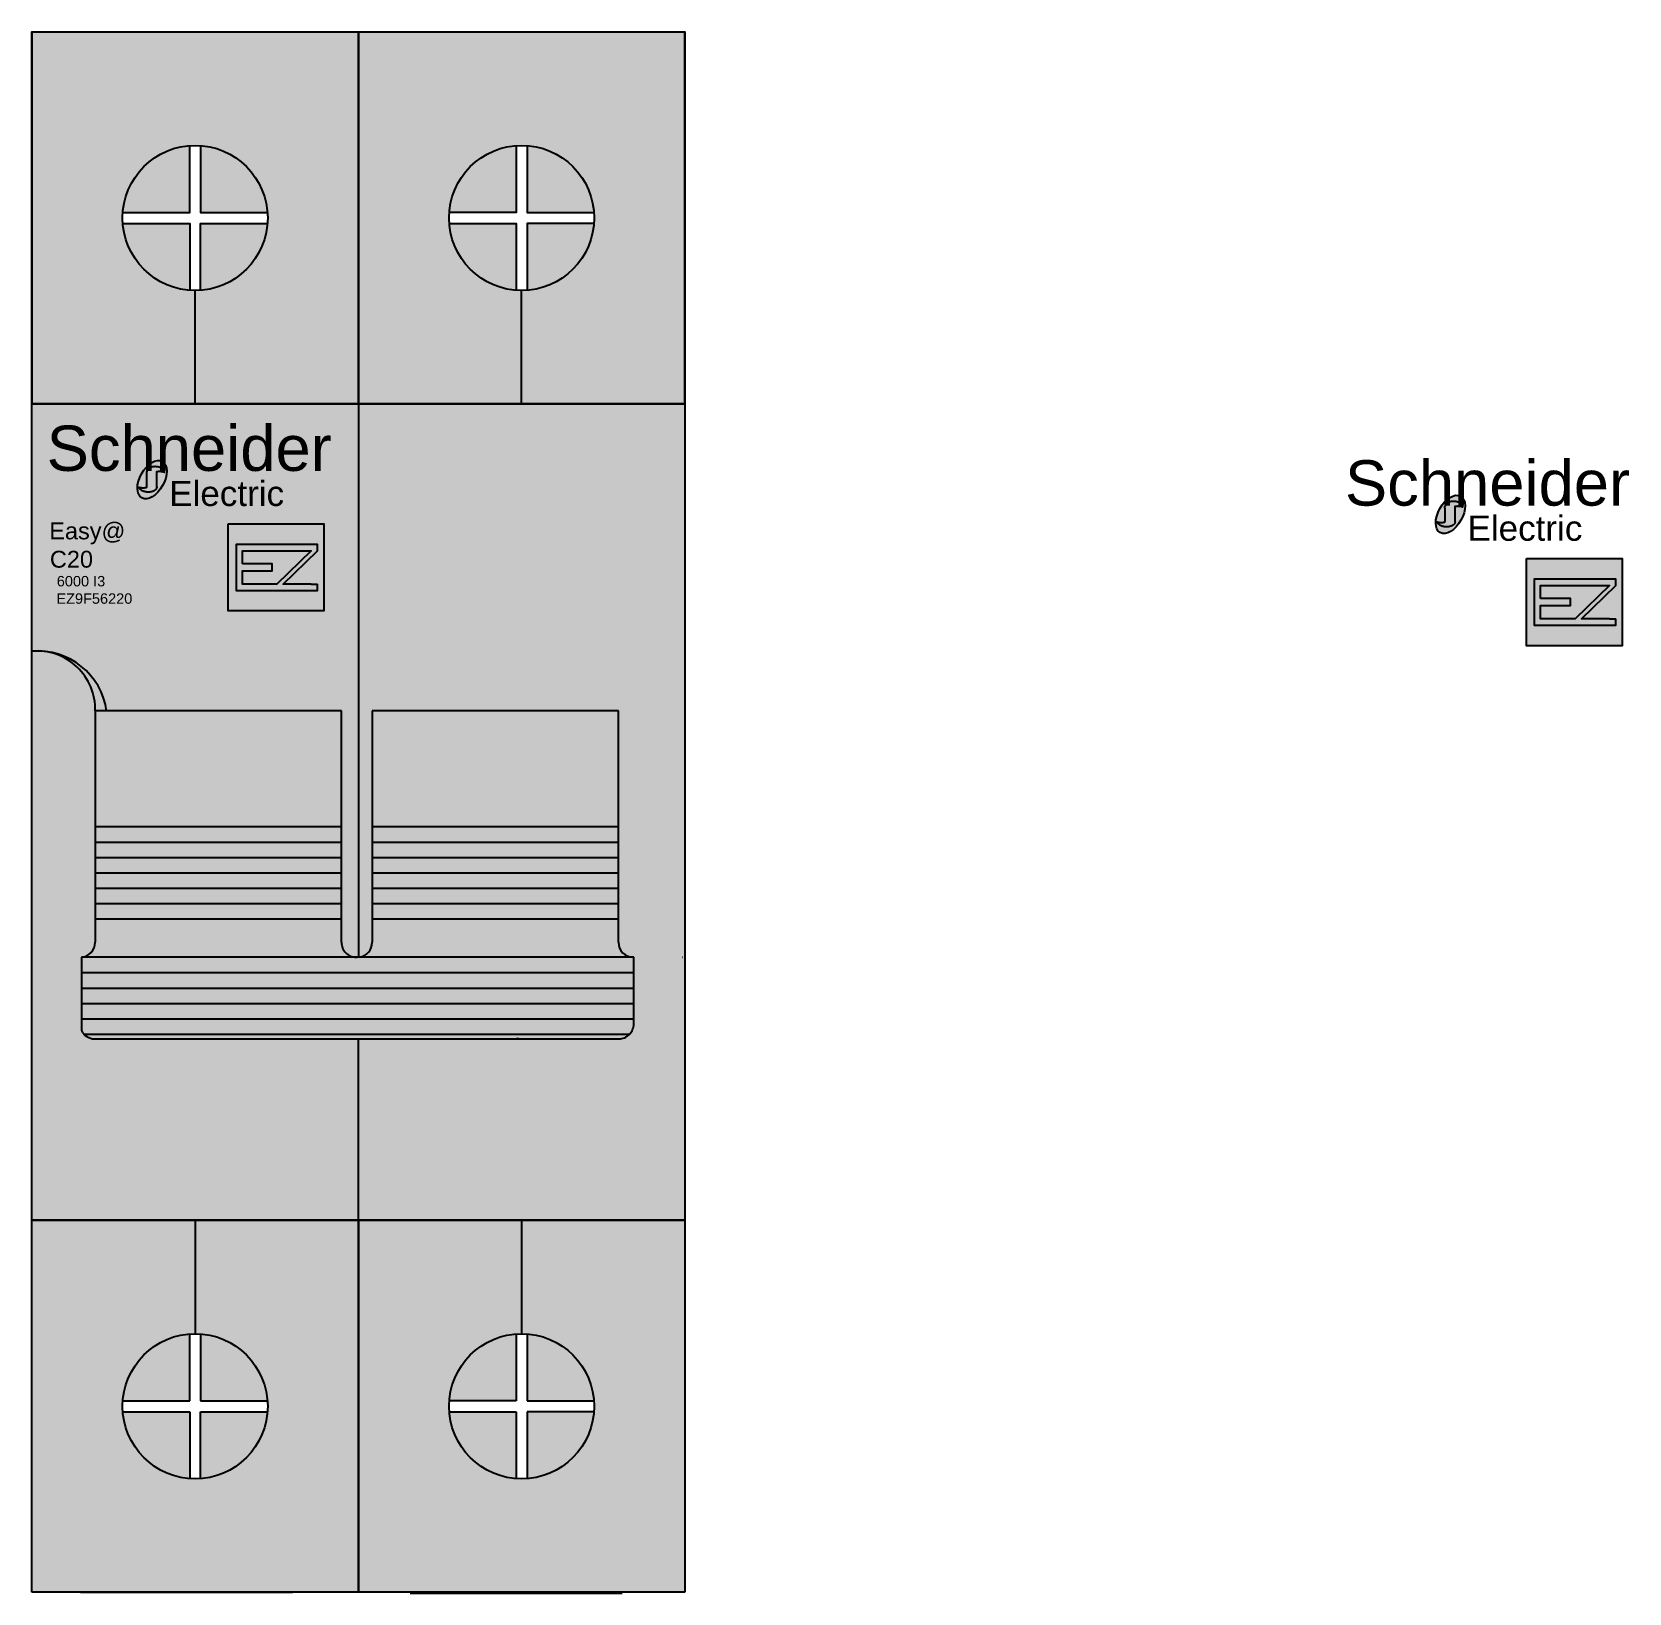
# Model space of a CAD drawing. Header units: millimetres. Extents: x 2499 to 4503, y 2704 to 3691.
# Drawn here: x 4041.3 to 4129.3, y 2814.6 to 2900.6 of the extents above; entities that cross this region are included whole.
import ezdxf

# ---------------------------------------------------------------- set-up
doc = ezdxf.new("R2010")
doc.units = ezdxf.units.MM
doc.layers.add('Geometría', color=7, linetype='Continuous', true_color=0x008000)
doc.layers.add('PDF_Geometría', color=7, linetype='Continuous', true_color=0x008000)
doc.layers.add('Imágenes', color=250, linetype='Continuous')
doc.layers.add('PDF_Imágenes', color=250, linetype='Continuous')
doc.styles.get("Standard").update_dxf_attribs({"font": 'arial.ttf'})

msp = doc.modelspace()

# ---------------------------------------------------------------- hatches: boundary and pattern name
at = {"layer": 'Geometría', "true_color": 0x136734}
h = msp.add_hatch(color=116, dxfattribs=at)
h.dxf.hatch_style = 1
edge = h.paths.add_edge_path()
edge.add_ellipse((4047.892155595659, 2875.943336529585), major_axis=(-0.5622039870245572, -1.002993803211394), ratio=0.5780167011738375, start_angle=0, end_angle=360)
edge = h.paths.add_edge_path(flags=16)
edge.add_spline(control_points=[(4047.595882137095, 2876.39189101607), (4047.603254993832, 2876.550171670311), (4047.832166863162, 2876.625429525416), (4048.076315185868, 2876.705696569445), (4048.325666419019, 2876.615797135873), (4048.57501765217, 2876.525897702301), (4048.577503176003, 2876.35671093318)], knot_values=[1.904190413502818, 1.904190413502818, 1.904190413502818, 2.900351223865624, 2.900351223865624, 3.953829293003993, 3.953829293003993, 5.007307362142362, 5.007307362142362, 5.007307362142362], weights=[0.9860526995107173, 0.8718259080857644, 1, 0.8644510068467813, 1, 0.8644510068467813, 1], degree=2, periodic=0)
edge.add_spline(control_points=[(4048.577503176003, 2876.35671093318), (4048.372920911013, 2876.435415131235), (4048.150217514617, 2876.391743718828)], knot_values=[1, 1, 1, 1.904190413502818, 1.904190413502818, 1.904190413502818], weights=[1, 0.8995337838640178, 1], degree=2, periodic=0)
edge.add_spline(control_points=[(4048.150217514617, 2876.391743718828), (4048.150217514616, 2875.958039048232), (4048.150217514616, 2875.524334377636)], knot_values=[0, 0, 0, 1, 1, 1], weights=[1, 1, 1], degree=2, periodic=0)
edge.add_spline(control_points=[(4048.150217514616, 2875.540354653518), (4048.150590108973, 2875.53233324164), (4048.150217514615, 2875.524334377606)], knot_values=[0, 0, 0, 0.06018449647313721, 0.06018449647313721, 0.06018449647313721], weights=[1, 0.9890609911868737, 0.9789843944226637], degree=2, periodic=0)
edge.add_spline(control_points=[(4048.150217514615, 2875.524334377606), (4048.137973452777, 2875.261478582771), (4047.694590371928, 2875.256066989994), (4047.226023720969, 2875.250348025934), (4047.171852714898, 2875.528413485456)], knot_values=[0.06018449647313721, 0.06018449647313721, 0.06018449647313721, 1.5267846458327, 1.5267846458327, 3.053569291665401, 3.053569291665401, 3.053569291665401], weights=[0.9789843944226637, 0.7334338093808375, 1, 0.7224948005677112, 1], degree=2, periodic=0)
edge.add_spline(control_points=[(4047.171852714898, 2875.528413485456), (4047.391087768369, 2875.464322938971), (4047.60238287627, 2875.525018120362)], knot_values=[3.053569291665401, 3.053569291665401, 3.053569291665401, 3.962121779204119, 3.962121779204119, 3.962121779204119], weights=[1, 0.8985788564736221, 1], degree=2, periodic=0)
edge.add_spline(control_points=[(4047.60238287627, 2875.525018120362), (4047.599132506683, 2875.958454568202), (4047.595882137095, 2876.391891016043)], knot_values=[3.962121779204119, 3.962121779204119, 3.962121779204119, 4.962121779204119, 4.962121779204119, 4.962121779204119], weights=[1, 1, 1], degree=2, periodic=0)
at = {"layer": 'Geometría'}
h = msp.add_hatch(color=0, dxfattribs=at)
h.dxf.hatch_style = 1
edge = h.paths.add_edge_path()
edge.add_spline(control_points=[(4048.150217514617, 2876.391743718828), (4048.372920911013, 2876.435415131235), (4048.577503176003, 2876.35671093318)], knot_values=[1, 1, 1, 1.904190413502818, 1.904190413502818, 1.904190413502818], weights=[1, 0.8995337838640178, 1], degree=2, periodic=0)
edge.add_spline(control_points=[(4048.577503176003, 2876.35671093318), (4048.57501765217, 2876.525897702301), (4048.325666419019, 2876.615797135873), (4048.076315185868, 2876.705696569445), (4047.832166863162, 2876.625429525416), (4047.603254993832, 2876.550171670311), (4047.595882137095, 2876.39189101607)], knot_values=[1.904190413502818, 1.904190413502818, 1.904190413502818, 2.957668482641187, 2.957668482641187, 4.011146551779556, 4.011146551779556, 5.007307362142362, 5.007307362142362, 5.007307362142362], weights=[1, 0.8644510068467813, 1, 0.8644510068467813, 1, 0.8718259080857644, 0.9860526995107173], degree=2, periodic=0)
edge.add_spline(control_points=[(4047.595882137095, 2876.391891016043), (4047.599132506683, 2875.958454568202), (4047.60238287627, 2875.525018120362)], knot_values=[3.962121779204119, 3.962121779204119, 3.962121779204119, 4.962121779204119, 4.962121779204119, 4.962121779204119], weights=[1, 1, 1], degree=2, periodic=0)
edge.add_spline(control_points=[(4047.60238287627, 2875.525018120362), (4047.391087768369, 2875.464322938971), (4047.171852714898, 2875.528413485456)], knot_values=[3.053569291665401, 3.053569291665401, 3.053569291665401, 3.962121779204119, 3.962121779204119, 3.962121779204119], weights=[1, 0.8985788564736221, 1], degree=2, periodic=0)
edge.add_spline(control_points=[(4047.171852714898, 2875.528413485456), (4047.226023720969, 2875.250348025934), (4047.694590371928, 2875.256066989994), (4048.137973452777, 2875.261478582771), (4048.150217514615, 2875.524334377606)], knot_values=[0.06018449647313728, 0.06018449647313728, 0.06018449647313728, 1.586969142305838, 1.586969142305838, 3.053569291665401, 3.053569291665401, 3.053569291665401], weights=[1, 0.7224948005677112, 1, 0.7334338093808375, 0.9789843944226637], degree=2, periodic=0)
edge.add_spline(control_points=[(4048.150217514616, 2875.524334377636), (4048.150217514616, 2875.958039048232), (4048.150217514617, 2876.391743718828)], knot_values=[0, 0, 0, 1, 1, 1], weights=[1, 1, 1], degree=2, periodic=0)
at = {"layer": 'Geometría', "true_color": 0x136734}
h = msp.add_hatch(color=116, dxfattribs=at)
h.dxf.hatch_style = 1
h.paths.add_polyline_path([(4057.367221396554, 2873.508470386201), (4052.097050882225, 2873.508470386201), (4052.097050882225, 2868.704818163359), (4057.367221396554, 2868.704818163359)])
h.paths.add_polyline_path([(4055.116340098151, 2870.189998933788), (4056.66558154508, 2870.189998933788), (4057.014300816797, 2870.189998933788), (4057.014300816797, 2869.841279662071), (4052.520940836072, 2869.841279662071), (4052.520940836072, 2872.37548265634), (4057.014300816797, 2872.37548265634), (4057.014300816797, 2872.026763384624)], flags=16)
h.paths.add_polyline_path([(4054.767620826435, 2870.189998933788), (4052.869660107789, 2870.189998933788), (4052.869660107789, 2870.914847039694), (4054.521625828685, 2870.914847039694), (4054.521625828685, 2871.301915278718), (4052.869660107789, 2871.301915278718), (4052.869660107789, 2872.026763384624), (4056.66558154508, 2872.026763384624)], flags=0)
h.paths.add_polyline_path([(4056.66558154508, 2872.026763384624), (4052.869660107789, 2872.026763384624), (4052.869660107789, 2871.301915278718), (4054.521625828685, 2871.301915278718), (4054.521625828685, 2870.914847039694), (4052.869660107789, 2870.914847039694), (4052.869660107789, 2870.189998933788), (4054.767620826435, 2870.189998933788)], flags=0)
at = {"layer": 'Geometría'}
h = msp.add_hatch(color=0, dxfattribs=at)
h.dxf.hatch_style = 1
h.paths.add_polyline_path([(4057.014300816797, 2872.37548265634), (4052.520940836072, 2872.37548265634), (4052.520940836072, 2869.841279662071), (4057.014300816797, 2869.841279662071), (4057.014300816797, 2870.189998933788), (4056.66558154508, 2870.189998933788), (4055.116340098151, 2870.189998933788), (4057.014300816797, 2872.026763384624)])
h.paths.add_polyline_path([(4056.66558154508, 2872.026763384624), (4054.767620826435, 2870.189998933788), (4052.869660107789, 2870.189998933788), (4052.869660107789, 2870.914847039694), (4054.521625828685, 2870.914847039694), (4054.521625828685, 2871.301915278718), (4052.869660107789, 2871.301915278718), (4052.869660107789, 2872.026763384624)], flags=16)
at = {"layer": 'Geometría', "true_color": 0x136734}
h = msp.add_hatch(color=116, dxfattribs=at)
h.dxf.hatch_style = 1
h.paths.add_polyline_path([(4056.66558154508, 2872.026763384624), (4052.869660107789, 2872.026763384624), (4052.869660107789, 2871.301915278718), (4054.521625828685, 2871.301915278718), (4054.521625828685, 2870.914847039694), (4052.869660107789, 2870.914847039694), (4052.869660107789, 2870.189998933788), (4054.767620826435, 2870.189998933788)])
at = {"layer": 'Imágenes', "true_color": 0xffffff}
h = msp.add_hatch(color=7, dxfattribs=at)
h.dxf.hatch_style = 1
h.paths.add_polyline_path([(4050.268277923739, 2886.370022788231, -0.4142135623730951), (4046.268277923739, 2890.370022788231, -1), (4054.268277923739, 2890.370022788231, -0.4142135623730951), (4050.268277923739, 2886.370022788231), (4050.26827792374, 2880.120022788231), (4059.268277923739, 2880.120022788231), (4059.268277923739, 2900.620022788231), (4041.26827792374, 2900.620022788231), (4041.26827792374, 2880.120022788231), (4050.26827792374, 2880.120022788231)])
h.paths.add_polyline_path([(4059.26827792374, 2880.120022788231), (4041.26827792374, 2880.120022788231), (4041.26827792374, 2835.120022788231), (4077.268277923739, 2835.120022788231), (4077.268277923739, 2880.120022788231), (4059.26827792374, 2880.120022788231), (4059.268277923737, 2849.620418811824), (4059.312370142226, 2849.620418811824, 0.3750819371129999), (4060.030285885196, 2850.454771695939), (4060.030285885196, 2863.196900875063), (4073.606767948435, 2863.196900875063), (4073.606767948435, 2850.442792082561, 0.4232130536208206), (4074.455298077387, 2849.620418811823), (4074.455298077387, 2845.945582399115, -0.4142135623730925), (4073.632924806648, 2845.123209128375), (4044.730586705839, 2845.123209128375, -0.2842982156129467), (4043.994735602595, 2845.578402674346), (4043.994735602595, 2849.622637325298, 0.3928548345324628), (4044.756743564052, 2850.442792082563), (4044.756743564052, 2863.196900875063), (4058.333225627291, 2863.196900875063), (4058.333225627291, 2850.442792082563, 0.4550691131709377), (4059.268277923737, 2849.628174851225)])
h.paths.add_polyline_path([(4068.268277923739, 2886.370022788231, -0.4142135623730951), (4064.268277923739, 2890.370022788231, -1), (4072.268277923739, 2890.370022788231, -0.4142135623730951), (4068.268277923739, 2886.370022788231), (4068.268277923739, 2880.120022788231), (4077.268277923739, 2880.120022788231), (4077.268277923739, 2900.620022788231), (4059.268277923739, 2900.620022788231), (4059.268277923739, 2880.120022788231), (4068.268277923739, 2880.120022788231)])
h.paths.add_polyline_path([(4077.268277923739, 2835.120022788231), (4068.26827792374, 2835.120022788231), (4068.26827792374, 2828.870022788231, -0.4142135623730951), (4072.26827792374, 2824.870022788231, -1), (4064.26827792374, 2824.870022788231, -0.4142135623730951), (4068.26827792374, 2828.870022788231), (4068.26827792374, 2835.120022788231), (4059.26827792374, 2835.120022788231), (4059.26827792374, 2814.620022788231), (4077.268277923739, 2814.620022788232)])
h.paths.add_polyline_path([(4059.26827792374, 2835.120022788231), (4050.26827792374, 2835.120022788231), (4050.26827792374, 2828.870022788231, -0.4142135623730951), (4054.26827792374, 2824.870022788231, -1), (4046.26827792374, 2824.870022788231, -0.4142135623730951), (4050.26827792374, 2828.870022788231), (4050.26827792374, 2835.120022788231), (4041.26827792374, 2835.120022788231), (4041.26827792374, 2814.620022788231), (4059.26827792374, 2814.620022788231)])
at = {"layer": 'Imágenes', "true_color": 0x000000}
h = msp.add_hatch(color=18, dxfattribs=at)
h.dxf.hatch_style = 1
h.paths.add_polyline_path([(4049.968277923739, 2894.358756923267, 0.3708914940390983), (4046.279543788703, 2890.670022788231), (4049.96827792374, 2890.670022788231)])
h.paths.add_polyline_path([(4050.56827792374, 2894.358756923267), (4050.56827792374, 2890.670022788231), (4054.257012058775, 2890.670022788231, 0.370891494039098)])
h.paths.add_polyline_path([(4054.257012058775, 2890.070022788231), (4050.56827792374, 2890.070022788231), (4050.56827792374, 2886.381288653195, 0.3708914940390658)])
h.paths.add_polyline_path([(4049.96827792374, 2890.07002278823), (4046.279543788703, 2890.070022788231, 0.3708914940391305), (4049.96827792374, 2886.381288653195)])
h.paths.add_polyline_path([(4067.968277923739, 2890.070022788231), (4064.279543788703, 2890.070022788231, 0.3708914940390983), (4067.968277923739, 2886.381288653195)])
h.paths.add_polyline_path([(4067.968277923739, 2894.358756923267, 0.3708914940390982), (4064.279543788703, 2890.670022788231), (4067.968277923739, 2890.670022788231)])
h.paths.add_polyline_path([(4068.56827792374, 2894.358756923267), (4068.56827792374, 2890.670022788231), (4072.257012058775, 2890.670022788231, 0.3708914940390982)])
h.paths.add_polyline_path([(4072.257012058775, 2890.070022788231), (4068.56827792374, 2890.070022788231), (4068.56827792374, 2886.381288653195, 0.3708914940390983)])
h.paths.add_polyline_path([(4072.257012058776, 2824.570022788231), (4068.56827792374, 2824.570022788231), (4068.56827792374, 2820.881288653195, 0.3708914940390663)])
h.paths.add_polyline_path([(4068.56827792374, 2828.858756923267), (4068.56827792374, 2825.170022788231), (4072.257012058776, 2825.170022788231, 0.3708914940390658)])
h.paths.add_polyline_path([(4067.96827792374, 2828.858756923267, 0.3708914940391308), (4064.279543788704, 2825.170022788231), (4067.96827792374, 2825.170022788231)])
h.paths.add_polyline_path([(4067.96827792374, 2824.570022788231), (4064.279543788704, 2824.570022788231, 0.3708914940391304), (4067.96827792374, 2820.881288653195)])
h.paths.add_polyline_path([(4049.96827792374, 2828.858756923267, 0.3708914940390982), (4046.279543788704, 2825.170022788231), (4049.96827792374, 2825.170022788231)])
h.paths.add_polyline_path([(4050.56827792374, 2828.858756923267), (4050.56827792374, 2825.170022788231), (4054.257012058776, 2825.170022788231, 0.3708914940390983)])
h.paths.add_polyline_path([(4054.257012058776, 2824.570022788231), (4050.56827792374, 2824.570022788231), (4050.56827792374, 2820.881288653195, 0.3708914940390983)])
h.paths.add_polyline_path([(4049.96827792374, 2824.57002278823), (4046.279543788704, 2824.570022788231, 0.3708914940390982), (4049.96827792374, 2820.881288653195)])
at = {"layer": 'Imágenes'}
h = msp.add_hatch(color=256, dxfattribs=at)
h.dxf.hatch_style = 1
h.paths.add_polyline_path([(4041.520389832631, 2866.499490156068, -0.4249574727560623), (4044.756743564052, 2863.196900875063), (4045.384405226189, 2863.196900875063, 0.3774594697591573)])
h = msp.add_hatch(color=256, dxfattribs=at)
h.dxf.hatch_style = 1
edge = h.paths.add_edge_path()
edge.add_arc((4056.257685662059, 2864.036443156649), 3.864885986181459, -12.545980912823609, 38.83453170312322, ccw=False)
edge.add_line((4060.030285885196, 2863.196900875062), (4060.904403055421, 2863.196900875062))
edge.add_arc((4056.785049622654, 2863.173186302747), 4.119421693027694, 0.3298405729987723, 52.92858977567352)
at = {"layer": 'Imágenes', "true_color": 0x636466}
h = msp.add_hatch(color=251, dxfattribs=at)
h.dxf.hatch_style = 1
h.paths.add_polyline_path([(4058.333225627291, 2863.196900875063), (4044.756743564052, 2863.196900875063), (4044.756743564052, 2856.819846478813), (4058.333225627291, 2856.819846478813)])
h.paths.add_polyline_path([(4073.606767948435, 2863.196900875063), (4060.030285885196, 2863.196900875063), (4060.030285885196, 2856.819846478813), (4073.606767948435, 2856.819846478813)])
h.paths.add_polyline_path([(4073.606767948435, 2856.819846478813), (4060.030285885196, 2856.819846478813), (4060.030285885196, 2855.97131634986), (4073.606767948435, 2855.97131634986)])
h.paths.add_polyline_path([(4073.606767948435, 2855.97131634986), (4060.030285885196, 2855.97131634986), (4060.030285885196, 2855.122786220908), (4073.606767948435, 2855.122786220908)])
h.paths.add_polyline_path([(4073.606767948435, 2855.122786220908), (4060.030285885196, 2855.122786220908), (4060.030285885196, 2854.274256091956), (4073.606767948435, 2854.274256091955)])
h.paths.add_polyline_path([(4073.606767948435, 2854.274256091955), (4060.030285885196, 2854.274256091956), (4060.030285885196, 2853.425725963003), (4073.606767948435, 2853.425725963003)])
h.paths.add_polyline_path([(4073.606767948435, 2853.425725963003), (4060.030285885196, 2853.425725963003), (4060.030285885196, 2851.728665705098), (4073.606767948435, 2851.728665705098)])
h.paths.add_polyline_path([(4073.606767948435, 2851.728665705098), (4060.030285885196, 2851.728665705098), (4060.030285885196, 2850.454771695939, -0.3750819371129638), (4059.312370142226, 2849.620418811824), (4074.40433146088, 2849.620418811824, -0.4050736659461867), (4073.606767948435, 2850.442792082561)])
h.paths.add_polyline_path([(4074.455298077387, 2849.620418811824), (4059.15559889803, 2849.620418811824), (4059.135484730117, 2849.620022788231), (4059.197136891472, 2849.620022788231), (4059.268277923737, 2849.62026727953), (4059.268277923737, 2849.620418811823), (4043.994735602595, 2849.620418811824), (4043.994735602595, 2848.771888682871), (4059.313117285925, 2848.771888682871), (4074.455298077387, 2848.771888682871)])
h.paths.add_polyline_path([(4058.333225627291, 2850.442792082563), (4058.333225627291, 2851.728665705098), (4044.756743564052, 2851.728665705098), (4044.756743564052, 2850.442792082563, -0.3928548345324641), (4043.994735602595, 2849.622637325298), (4043.994735602595, 2849.620418811824), (4059.15559889803, 2849.620418811824, -0.4142135623730859)])
h.paths.add_polyline_path([(4058.333225627291, 2853.425725963003), (4044.756743564052, 2853.425725963003), (4044.756743564052, 2852.577195834051), (4058.333225627291, 2852.57719583405)])
h.paths.add_polyline_path([(4058.333225627291, 2854.274256091955), (4044.756743564052, 2854.274256091956), (4044.756743564052, 2853.425725963003), (4058.333225627291, 2853.425725963003)])
h.paths.add_polyline_path([(4058.333225627291, 2855.122786220908), (4044.756743564052, 2855.122786220908), (4044.756743564052, 2854.274256091956), (4058.333225627291, 2854.274256091955)])
h.paths.add_polyline_path([(4058.333225627291, 2855.97131634986), (4044.756743564052, 2855.97131634986), (4044.756743564052, 2855.122786220908), (4058.333225627291, 2855.122786220908)])
h.paths.add_polyline_path([(4058.333225627291, 2856.819846478813), (4044.756743564052, 2856.819846478813), (4044.756743564052, 2855.97131634986), (4058.333225627291, 2855.97131634986)])
h.paths.add_polyline_path([(4074.455298077387, 2847.923358553919), (4059.243991623478, 2847.923358553918), (4043.994735602595, 2847.923358553919), (4043.994735602595, 2847.074828424966), (4059.314611573332, 2847.074828424966), (4074.455298077387, 2847.074828424966)])
h.paths.add_polyline_path([(4074.455298077387, 2848.771888682871), (4059.313117285925, 2848.771888682871), (4043.994735602595, 2848.771888682871), (4043.994735602595, 2847.923358553919), (4059.313864429628, 2847.923358553918), (4074.455298077387, 2847.923358553919)])
h.paths.add_polyline_path([(4058.333225627291, 2852.57719583405), (4044.756743564052, 2852.577195834051), (4044.756743564052, 2851.728665705098), (4058.333225627291, 2851.728665705098)])
h.paths.add_polyline_path([(4074.455298077387, 2847.074828424966), (4059.314611573332, 2847.074828424966), (4043.994735602595, 2847.074828424966), (4043.994735602595, 2846.226298296014), (4059.315358717035, 2846.226298296014), (4074.455298077387, 2846.226298296013)])
h.paths.add_polyline_path([(4074.455298077387, 2845.945582399115), (4074.455298077387, 2846.226298296013), (4059.315358717035, 2846.226298296014), (4059.245485910884, 2846.226298296014), (4043.994735602595, 2846.226298296014), (4043.994735602595, 2845.578402674346, 0.07496134108035253), (4044.135704537418, 2845.377768167061), (4074.227806975067, 2845.37776816706, 0.1928700294562035)])
h = msp.add_hatch(color=251, dxfattribs=at)
h.dxf.hatch_style = 1
h.paths.add_polyline_path([(4074.227806975067, 2845.37776816706), (4044.135704537418, 2845.377768167061, 0.2049687093989764), (4044.730586705839, 2845.123209128375), (4073.632924806648, 2845.123209128375, 0.2049687093986055)])
at = {"layer": 'PDF_Geometría', "true_color": 0x136734}
h = msp.add_hatch(color=116, dxfattribs=at)
h.dxf.hatch_style = 1
edge = h.paths.add_edge_path()
edge.add_ellipse((4119.482156869632, 2874.028840772948), major_axis=(-0.5622039870245572, -1.002993803211394), ratio=0.5780167011738375, start_angle=0, end_angle=360)
edge = h.paths.add_edge_path(flags=16)
edge.add_spline(control_points=[(4119.185883411068, 2874.477395259432), (4119.193256267803, 2874.635675913672), (4119.422168137135, 2874.710933768778), (4119.66631645984, 2874.791200812807), (4119.915667692992, 2874.701301379235), (4120.165018926143, 2874.611401945664), (4120.167504449975, 2874.442215176542)], knot_values=[1.904190413502818, 1.904190413502818, 1.904190413502818, 2.900351223865624, 2.900351223865624, 3.953829293003993, 3.953829293003993, 5.007307362142362, 5.007307362142362, 5.007307362142362], weights=[0.9860526995107173, 0.8718259080857644, 1, 0.8644510068467813, 1, 0.8644510068467813, 1], degree=2, periodic=0)
edge.add_spline(control_points=[(4120.167504449975, 2874.442215176542), (4119.962922184985, 2874.520919374598), (4119.740218788589, 2874.47724796219)], knot_values=[1, 1, 1, 1.904190413502818, 1.904190413502818, 1.904190413502818], weights=[1, 0.8995337838640178, 1], degree=2, periodic=0)
edge.add_spline(control_points=[(4119.740218788589, 2874.47724796219), (4119.740218788589, 2874.043543291594), (4119.740218788588, 2873.609838620999)], knot_values=[0, 0, 0, 1, 1, 1], weights=[1, 1, 1], degree=2, periodic=0)
edge.add_spline(control_points=[(4119.740218788588, 2873.62585889688), (4119.740591382945, 2873.617837485002), (4119.740218788587, 2873.609838620967)], knot_values=[0, 0, 0, 0.06018449647313721, 0.06018449647313721, 0.06018449647313721], weights=[1, 0.9890609911868737, 0.9789843944226637], degree=2, periodic=0)
edge.add_spline(control_points=[(4119.740218788587, 2873.609838620967), (4119.727974726749, 2873.346982826134), (4119.284591645901, 2873.341571233356), (4118.816024994941, 2873.335852269296), (4118.76185398887, 2873.613917728818)], knot_values=[0.06018449647313721, 0.06018449647313721, 0.06018449647313721, 1.5267846458327, 1.5267846458327, 3.053569291665401, 3.053569291665401, 3.053569291665401], weights=[0.9789843944226637, 0.7334338093808375, 1, 0.7224948005677112, 1], degree=2, periodic=0)
edge.add_spline(control_points=[(4118.76185398887, 2873.613917728818), (4118.981089042342, 2873.549827182334), (4119.192384150242, 2873.610522363724)], knot_values=[3.053569291665401, 3.053569291665401, 3.053569291665401, 3.962121779204119, 3.962121779204119, 3.962121779204119], weights=[1, 0.8985788564736221, 1], degree=2, periodic=0)
edge.add_spline(control_points=[(4119.192384150242, 2873.610522363724), (4119.189133780656, 2874.043958811564), (4119.185883411068, 2874.477395259405)], knot_values=[3.962121779204119, 3.962121779204119, 3.962121779204119, 4.962121779204119, 4.962121779204119, 4.962121779204119], weights=[1, 1, 1], degree=2, periodic=0)
at = {"layer": 'PDF_Geometría'}
h = msp.add_hatch(color=0, dxfattribs=at)
h.dxf.hatch_style = 1
edge = h.paths.add_edge_path()
edge.add_spline(control_points=[(4119.740218788589, 2874.47724796219), (4119.962922184985, 2874.520919374598), (4120.167504449975, 2874.442215176542)], knot_values=[1, 1, 1, 1.904190413502818, 1.904190413502818, 1.904190413502818], weights=[1, 0.8995337838640178, 1], degree=2, periodic=0)
edge.add_spline(control_points=[(4120.167504449975, 2874.442215176542), (4120.165018926143, 2874.611401945664), (4119.915667692992, 2874.701301379235), (4119.66631645984, 2874.791200812807), (4119.422168137135, 2874.710933768778), (4119.193256267803, 2874.635675913672), (4119.185883411068, 2874.477395259432)], knot_values=[1.904190413502818, 1.904190413502818, 1.904190413502818, 2.957668482641187, 2.957668482641187, 4.011146551779556, 4.011146551779556, 5.007307362142362, 5.007307362142362, 5.007307362142362], weights=[1, 0.8644510068467813, 1, 0.8644510068467813, 1, 0.8718259080857644, 0.9860526995107173], degree=2, periodic=0)
edge.add_spline(control_points=[(4119.185883411068, 2874.477395259405), (4119.189133780656, 2874.043958811564), (4119.192384150242, 2873.610522363724)], knot_values=[3.962121779204119, 3.962121779204119, 3.962121779204119, 4.962121779204119, 4.962121779204119, 4.962121779204119], weights=[1, 1, 1], degree=2, periodic=0)
edge.add_spline(control_points=[(4119.192384150242, 2873.610522363724), (4118.981089042342, 2873.549827182334), (4118.76185398887, 2873.613917728818)], knot_values=[3.053569291665401, 3.053569291665401, 3.053569291665401, 3.962121779204119, 3.962121779204119, 3.962121779204119], weights=[1, 0.8985788564736221, 1], degree=2, periodic=0)
edge.add_spline(control_points=[(4118.76185398887, 2873.613917728818), (4118.816024994941, 2873.335852269296), (4119.284591645901, 2873.341571233356), (4119.727974726749, 2873.346982826134), (4119.740218788587, 2873.609838620967)], knot_values=[0.06018449647313728, 0.06018449647313728, 0.06018449647313728, 1.586969142305838, 1.586969142305838, 3.053569291665401, 3.053569291665401, 3.053569291665401], weights=[1, 0.7224948005677112, 1, 0.7334338093808375, 0.9789843944226637], degree=2, periodic=0)
edge.add_spline(control_points=[(4119.740218788588, 2873.609838620999), (4119.740218788589, 2874.043543291594), (4119.740218788589, 2874.47724796219)], knot_values=[0, 0, 0, 1, 1, 1], weights=[1, 1, 1], degree=2, periodic=0)
at = {"layer": 'PDF_Geometría', "true_color": 0x136734}
h = msp.add_hatch(color=116, dxfattribs=at)
h.dxf.hatch_style = 1
h.paths.add_polyline_path([(4128.957222670526, 2871.593974629563), (4123.687052156198, 2871.593974629563), (4123.687052156198, 2866.79032240672), (4128.957222670526, 2866.79032240672)])
h.paths.add_polyline_path([(4126.706341372123, 2868.27550317715), (4128.255582819053, 2868.27550317715), (4128.604302090769, 2868.27550317715), (4128.604302090769, 2867.926783905434), (4124.110942110045, 2867.926783905434), (4124.110942110045, 2870.460986899702), (4128.604302090769, 2870.460986899702), (4128.604302090769, 2870.112267627987)], flags=16)
h.paths.add_polyline_path([(4126.357622100408, 2868.27550317715), (4124.459661381761, 2868.27550317715), (4124.459661381761, 2869.000351283056), (4126.111627102658, 2869.000351283056), (4126.111627102658, 2869.38741952208), (4124.459661381761, 2869.38741952208), (4124.459661381761, 2870.112267627987), (4128.255582819053, 2870.112267627987)], flags=0)
h.paths.add_polyline_path([(4128.255582819053, 2870.112267627987), (4124.459661381761, 2870.112267627987), (4124.459661381761, 2869.38741952208), (4126.111627102658, 2869.38741952208), (4126.111627102658, 2869.000351283056), (4124.459661381761, 2869.000351283056), (4124.459661381761, 2868.27550317715), (4126.357622100408, 2868.27550317715)], flags=0)
at = {"layer": 'PDF_Geometría'}
h = msp.add_hatch(color=0, dxfattribs=at)
h.dxf.hatch_style = 1
h.paths.add_polyline_path([(4128.604302090769, 2870.460986899702), (4124.110942110045, 2870.460986899702), (4124.110942110045, 2867.926783905434), (4128.604302090769, 2867.926783905434), (4128.604302090769, 2868.27550317715), (4128.255582819053, 2868.27550317715), (4126.706341372123, 2868.27550317715), (4128.604302090769, 2870.112267627987)])
h.paths.add_polyline_path([(4128.255582819053, 2870.112267627987), (4126.357622100408, 2868.27550317715), (4124.459661381761, 2868.27550317715), (4124.459661381761, 2869.000351283056), (4126.111627102658, 2869.000351283056), (4126.111627102658, 2869.38741952208), (4124.459661381761, 2869.38741952208), (4124.459661381761, 2870.112267627987)], flags=16)
at = {"layer": 'PDF_Geometría', "true_color": 0x136734}
h = msp.add_hatch(color=116, dxfattribs=at)
h.dxf.hatch_style = 1
h.paths.add_polyline_path([(4128.255582819053, 2870.112267627987), (4124.459661381761, 2870.112267627987), (4124.459661381761, 2869.38741952208), (4126.111627102658, 2869.38741952208), (4126.111627102658, 2869.000351283056), (4124.459661381761, 2869.000351283056), (4124.459661381761, 2868.27550317715), (4126.357622100408, 2868.27550317715)])

# ---------------------------------------------------------------- linework, layer by layer
at = {"color": 18, "true_color": 0x000000}
for p, q in [((4041.268277923739, 2900.620022788231), (4059.268277923739, 2900.620022788231)), ((4041.26827792374, 2900.620022788231), (4077.268277923739, 2900.620022788231)), ((4059.1929890043, 2900.620022788231), (4059.268277923739, 2900.620022788231)), ((4059.268277923739, 2900.620022788231), (4059.268277923739, 2880.120022788231)), ((4059.26827792374, 2900.620022788231), (4059.275334702781, 2900.620022788231)), ((4059.268277923739, 2900.620022788231), (4059.268277923739, 2880.120022788231)), ((4059.268277923739, 2900.620022788231), (4077.268277923739, 2900.620022788231)), ((4050.26827792374, 2880.120022788231), (4050.268277923739, 2886.370022788231)), ((4068.268277923739, 2880.120022788231), (4068.268277923739, 2886.370022788231)), ((4041.268277923739, 2835.120022788231), (4041.268277923739, 2880.120022788231)), ((4041.268277923739, 2880.120022788231), (4059.293385265029, 2880.120022788231)), ((4041.26827792374, 2835.120022788231), (4041.26827792374, 2880.120022788231)), ((4041.26827792374, 2880.120022788231), (4059.26827792374, 2880.120022788231)), ((4077.268277923739, 2880.120022788231), (4041.268277923739, 2880.120022788231)), ((4059.211039566548, 2880.12002278823), (4077.268277923739, 2880.120022788231)), ((4059.211039566548, 2880.120022788231), (4059.268277923739, 2880.120022788231)), ((4059.268277923739, 2880.120022788231), (4059.211039566548, 2880.120022788231)), ((4059.26827792374, 2880.120022788231), (4059.293385265029, 2880.120022788231)), ((4059.268277923739, 2880.120022788231), (4077.268277923739, 2880.120022788231)), ((4059.26827792374, 2880.120022788231), (4059.268277923737, 2849.620022788231)), ((4059.293385265029, 2880.120022788231), (4059.26827792374, 2880.120022788231)), ((4077.268277923739, 2880.120022788231), (4077.268277923739, 2835.120022788231)), ((4077.268277923739, 2880.120022788231), (4077.268277923739, 2835.120022788231)), ((4077.135484730117, 2849.620022788231), (4077.166310810795, 2849.620022788231)), ((4059.333008450451, 2835.120022788231), (4041.268277923739, 2835.120022788231)), ((4059.26827792374, 2835.120022788231), (4041.26827792374, 2835.120022788231)), ((4041.26827792374, 2835.120022788231), (4077.26827792374, 2835.120022788231)), ((4041.26827792374, 2814.620022788231), (4041.26827792374, 2835.120022788231)), ((4050.26827792374, 2835.120022788231), (4050.26827792374, 2828.870022788231)), ((4077.268277923739, 2835.120022788231), (4059.25066275197, 2835.120022788231)), ((4059.268277923739, 2835.120022788231), (4059.25066275197, 2835.120022788231)), ((4059.25066275197, 2835.120022788231), (4059.268277923739, 2835.120022788231)), ((4077.268277923739, 2835.120022788231), (4059.268277923739, 2835.120022788231)), ((4059.333008450451, 2835.12002278823), (4059.26827792374, 2835.120022788231)), ((4059.26827792374, 2835.120022788231), (4059.26827792374, 2814.620022788231)), ((4059.26827792374, 2835.120022788231), (4059.333008450451, 2835.120022788231)), ((4059.268277923739, 2835.120022788231), (4059.268277923739, 2814.620022788231)), ((4059.26827792374, 2814.620022788231), (4059.26827792374, 2835.120022788231)), ((4068.26827792374, 2835.120022788231), (4068.26827792374, 2828.870022788231)), ((4077.26827792374, 2835.120022788231), (4077.26827792374, 2814.620022788231)), ((4049.96827792374, 2825.170022788231), (4049.96827792374, 2828.870022788231)), ((4050.56827792374, 2828.870022788231), (4050.56827792374, 2825.170022788231)), ((4067.96827792374, 2828.870022788231), (4067.96827792374, 2825.170022788231)), ((4068.56827792374, 2828.870022788231), (4068.56827792374, 2825.170022788231)), ((4046.26827792374, 2825.170022788231), (4049.96827792374, 2825.170022788231)), ((4046.26827792374, 2824.570022788231), (4049.96827792374, 2824.57002278823)), ((4049.96827792374, 2824.57002278823), (4049.96827792374, 2820.870022788231)), ((4050.56827792374, 2825.170022788231), (4054.26827792374, 2825.170022788231)), ((4050.56827792374, 2820.870022788231), (4050.56827792374, 2824.570022788231)), ((4050.56827792374, 2824.570022788231), (4054.26827792374, 2824.570022788231)), ((4067.96827792374, 2825.170022788231), (4064.26827792374, 2825.170022788231)), ((4064.26827792374, 2824.570022788231), (4067.96827792374, 2824.570022788231)), ((4067.96827792374, 2824.570022788231), (4067.96827792374, 2820.870022788231)), ((4068.56827792374, 2825.170022788231), (4072.26827792374, 2825.170022788231)), ((4072.26827792374, 2824.570022788231), (4068.56827792374, 2824.570022788231)), ((4068.56827792374, 2824.570022788231), (4068.56827792374, 2820.870022788231)), ((4059.26827792374, 2814.620022788231), (4041.26827792374, 2814.620022788231)), ((4077.268277923739, 2814.620022788232), (4041.26827792374, 2814.620022788231)), ((4059.351059012698, 2814.620022788231), (4059.26827792374, 2814.620022788231)), ((4077.26827792374, 2814.620022788231), (4059.26827792374, 2814.620022788231))]:
    msp.add_line(p, q, dxfattribs=at)
for points in [[(4041.26827792374, 2814.620022788231), (4041.26827792374, 2900.620022788231), (4041.268277923739, 2880.120022788231)], [(4077.268277923739, 2880.120022788231), (4077.268277923739, 2900.620022788231), (4077.268277923739, 2814.620022788231)], [(4046.268277923739, 2890.670022788231), (4049.96827792374, 2890.670022788231), (4049.968277923739, 2894.370022788231)], [(4050.56827792374, 2894.370022788231), (4050.56827792374, 2890.670022788231), (4054.268277923739, 2890.670022788231)], [(4067.968277923739, 2894.370022788231), (4067.968277923739, 2890.670022788231), (4064.268277923739, 2890.670022788231)], [(4068.56827792374, 2894.370022788231), (4068.56827792374, 2890.670022788231), (4072.268277923739, 2890.670022788231)], [(4046.268277923739, 2890.070022788231), (4049.96827792374, 2890.07002278823), (4049.96827792374, 2886.370022788231)], [(4050.56827792374, 2886.370022788231), (4050.56827792374, 2890.070022788231), (4054.268277923739, 2890.070022788231)], [(4064.268277923739, 2890.070022788231), (4067.968277923739, 2890.070022788231), (4067.968277923739, 2886.370022788231)], [(4072.268277923739, 2890.070022788231), (4068.56827792374, 2890.070022788231), (4068.56827792374, 2886.370022788231)], [(4059.26827792374, 2814.620022788231), (4059.26827792374, 2835.120022788231), (4059.26827792374, 2845.123209128375)]]:
    msp.add_lwpolyline(points, dxfattribs=at)
for points in [[(4059.268277923739, 2880.120022788231), (4059.268277923739, 2900.620022788231)], [(4059.135484730117, 2849.620022788231), (4059.197136891472, 2849.620022788231)]]:
    msp.add_lwpolyline(points, close=True, dxfattribs=at)
for centre in [(4050.268277923739, 2890.370022788231), (4068.268277923739, 2890.370022788231), (4050.26827792374, 2824.870022788231), (4068.26827792374, 2824.870022788231)]:
    msp.add_circle(centre, 4, dxfattribs=at)
at = {"layer": 'Geometría'}
msp.add_line((4056.66558154508, 2870.189998933788), (4057.014300816797, 2870.189998933788), dxfattribs=at)
msp.add_lwpolyline([(4056.66558154508, 2870.189998933788), (4055.116340098151, 2870.189998933788), (4057.014300816797, 2872.026763384624), (4057.014300816797, 2872.37548265634), (4052.520940836072, 2872.37548265634), (4052.520940836072, 2869.841279662071), (4057.014300816797, 2869.841279662071), (4057.014300816797, 2870.189998933788)], dxfattribs=at)
msp.add_lwpolyline([(4052.869660107789, 2871.301915278718), (4052.869660107789, 2872.026763384624), (4056.66558154508, 2872.026763384624), (4054.767620826435, 2870.189998933788), (4052.869660107789, 2870.189998933788), (4052.869660107789, 2870.914847039694), (4054.521625828685, 2870.914847039694), (4054.521625828685, 2871.301915278718)], close=True, dxfattribs=at)
msp.add_ellipse((4047.892155595659, 2875.943336529585), major_axis=(-0.5622039870245572, -1.002993803211394), ratio=0.5780167011738374, dxfattribs=at)
for points, weights, knots in [([(4048.150217514616, 2875.540354653518), (4048.163157022887, 2875.261785954054), (4047.694590371928, 2875.256066989994), (4047.226023720969, 2875.250348025934), (4047.171852714898, 2875.528413485456), (4047.391087768369, 2875.464322938971), (4047.60238287627, 2875.525018120362), (4047.599132506683, 2875.958454568202), (4047.595882137095, 2876.391891016043)], [1, 0.7224948005677112, 1, 0.7224948005677112, 1, 0.8985788564736221, 1, 1, 1], [0, 0, 0, 1.5267846458327, 1.5267846458327, 3.053569291665401, 3.053569291665401, 3.962121779204119, 3.962121779204119, 4.962121779204119, 4.962121779204119, 4.962121779204119]), ([(4048.150217514616, 2875.524334377636), (4048.150217514616, 2875.958039048232), (4048.150217514617, 2876.391743718828), (4048.372920911013, 2876.435415131235), (4048.577503176003, 2876.35671093318), (4048.57501765217, 2876.525897702302), (4048.325666419019, 2876.615797135873), (4048.076315185868, 2876.705696569445), (4047.832166863162, 2876.625429525416), (4047.588018540456, 2876.545162481387), (4047.595882137095, 2876.37587074015)], [1, 1, 1, 0.8995337838640178, 1, 0.8644510068467813, 1, 0.8644510068467813, 1, 0.8644510068467813, 1], [0, 0, 0, 1, 1, 1.904190413502818, 1.904190413502818, 2.957668482641187, 2.957668482641187, 4.011146551779556, 4.011146551779556, 5.064624620917925, 5.064624620917925, 5.064624620917925])]:
    msp.add_rational_spline(points, weights, degree=2, knots=knots, dxfattribs=at)
at = {"layer": 'Imágenes'}
for p, q in [((4058.333225627291, 2863.196900875063), (4044.756743564052, 2863.196900875063)), ((4044.756743564052, 2863.196900875063), (4044.756743564052, 2850.442792082563)), ((4058.333225627291, 2850.442792082563), (4058.333225627291, 2863.196900875063)), ((4073.606767948435, 2863.196900875063), (4060.030285885196, 2863.196900875063)), ((4060.030285885196, 2863.196900875063), (4060.030285885196, 2850.442792082563)), ((4073.606767948435, 2850.442792082563), (4073.606767948435, 2863.196900875063)), ((4059.312370142222, 2849.620418811823), (4043.994735602595, 2849.620418811824)), ((4043.994735602595, 2849.620418811824), (4043.994735602595, 2845.578402674346)), ((4074.455298077387, 2849.620418811824), (4059.15559889803, 2849.620418811824)), ((4074.455298077387, 2845.945582399115), (4074.455298077387, 2849.620418811824))]:
    msp.add_line(p, q, dxfattribs=at)
at = {"layer": 'Imágenes', "color": 18, "true_color": 0x000000}
for p, q in [((4044.756743564052, 2856.819846478813), (4058.333225627291, 2856.819846478813)), ((4060.030285885196, 2856.819846478813), (4073.606767948435, 2856.819846478813)), ((4044.756743564052, 2855.97131634986), (4058.333225627291, 2855.97131634986)), ((4060.030285885196, 2855.97131634986), (4073.606767948435, 2855.97131634986)), ((4044.756743564052, 2855.122786220908), (4058.333225627291, 2855.122786220908)), ((4044.756743564052, 2854.274256091956), (4058.333225627291, 2854.274256091955)), ((4060.030285885196, 2855.122786220908), (4073.606767948435, 2855.122786220908)), ((4060.030285885196, 2854.274256091956), (4073.606767948435, 2854.274256091955)), ((4044.756743564052, 2853.425725963003), (4058.333225627291, 2853.425725963003)), ((4060.030285885196, 2853.425725963003), (4073.606767948435, 2853.425725963003)), ((4044.756743564052, 2852.577195834051), (4058.333225627291, 2852.57719583405)), ((4060.090651194479, 2852.577195834051), (4073.606767948435, 2852.57719583405)), ((4044.756743564052, 2851.728665705098), (4058.333225627291, 2851.728665705098)), ((4060.030285885196, 2851.728665705098), (4073.606767948435, 2851.728665705098)), ((4043.994735602595, 2848.771888682871), (4059.313117285925, 2848.771888682871)), ((4059.243244479775, 2848.771888682871), (4074.455298077387, 2848.771888682871)), ((4043.994735602595, 2847.923358553919), (4059.313864429628, 2847.923358553918)), ((4059.243991623478, 2847.923358553918), (4074.455298077387, 2847.923358553919)), ((4043.994735602595, 2847.074828424966), (4059.314611573332, 2847.074828424966)), ((4059.244738767181, 2847.074828424966), (4074.455298077387, 2847.074828424966)), ((4043.994735602595, 2846.226298296014), (4059.315358717035, 2846.226298296014)), ((4043.994735602595, 2846.226298296014), (4074.455298077387, 2846.226298296013)), ((4044.135704537418, 2845.377768167061), (4074.227806975067, 2845.37776816706)), ((4043.950967669346, 2814.620022788231), (4055.635682179668, 2814.620022788231)), ((4062.125920668578, 2814.575565497964), (4073.810635178901, 2814.575565497964))]:
    msp.add_line(p, q, dxfattribs=at)
at = {"layer": 'Imágenes', "color": 116, "true_color": 0x136734}
msp.add_lwpolyline([(4052.097050882225, 2873.508470386201), (4057.367221396554, 2873.508470386201), (4057.367221396554, 2868.704818163359), (4052.097050882225, 2868.704818163359)], close=True, dxfattribs=at)
at = {"layer": 'Imágenes'}
msp.add_lwpolyline([(4043.994735602595, 2845.578402674346, 0.2842982156129444), (4044.730586705839, 2845.123209128375), (4073.632924806647, 2845.123209128375)], format="xyb", dxfattribs=at)
for centre, radius, start, end in [((4041.576665862121, 2862.653597453289), 3.846304417591839, 7.851096530501514, 94.59878145163235), ((4041.546537705936, 2863.288095687308), 3.211500917836045, 358.3727918964901, 94.97061267091131), ((4043.934370293312, 2850.442792082563), 0.8223732707401723, 274.2095129889283, 1.302755197527456e-11), ((4059.15559889803, 2850.442792082563), 0.8223732707394902, 179.999999999987, 270), ((4059.193451941916, 2850.448781889251), 0.8368553796268933, 278.1694551552742, 359.5899009769018), ((4074.429814769138, 2850.443071076093), 0.8230468679895646, 180.0194219220014, 268.2257153811392), ((4073.632924806648, 2845.945582399115), 0.8223732707397176, 269.9999999999609, 0), ((4068.112316895679, 2844.300835857634), 0.8223732707417812, 89.99999999993486, 98.27641372044017)]:
    msp.add_arc(centre, radius, start, end, dxfattribs=at)
at = {"layer": 'PDF_Geometría'}
msp.add_line((4128.255582819053, 2868.27550317715), (4128.604302090769, 2868.27550317715), dxfattribs=at)
msp.add_lwpolyline([(4128.255582819053, 2868.27550317715), (4126.706341372123, 2868.27550317715), (4128.604302090769, 2870.112267627987), (4128.604302090769, 2870.460986899702), (4124.110942110045, 2870.460986899702), (4124.110942110045, 2867.926783905434), (4128.604302090769, 2867.926783905434), (4128.604302090769, 2868.27550317715)], dxfattribs=at)
msp.add_lwpolyline([(4124.459661381761, 2869.38741952208), (4124.459661381761, 2870.112267627987), (4128.255582819053, 2870.112267627987), (4126.357622100408, 2868.27550317715), (4124.459661381761, 2868.27550317715), (4124.459661381761, 2869.000351283056), (4126.111627102658, 2869.000351283056), (4126.111627102658, 2869.38741952208)], close=True, dxfattribs=at)
msp.add_ellipse((4119.482156869632, 2874.028840772948), major_axis=(-0.5622039870245572, -1.002993803211394), ratio=0.5780167011738374, dxfattribs=at)
for points, weights, knots in [([(4119.740218788588, 2873.609838620999), (4119.740218788589, 2874.043543291594), (4119.740218788589, 2874.47724796219), (4119.962922184985, 2874.520919374598), (4120.167504449975, 2874.442215176542), (4120.165018926143, 2874.611401945664), (4119.915667692992, 2874.701301379235), (4119.66631645984, 2874.791200812807), (4119.422168137135, 2874.710933768778), (4119.178019814428, 2874.630666724749), (4119.185883411068, 2874.461374983512)], [1, 1, 1, 0.8995337838640178, 1, 0.8644510068467813, 1, 0.8644510068467813, 1, 0.8644510068467813, 1], [0, 0, 0, 1, 1, 1.904190413502818, 1.904190413502818, 2.957668482641187, 2.957668482641187, 4.011146551779556, 4.011146551779556, 5.064624620917925, 5.064624620917925, 5.064624620917925]), ([(4119.740218788588, 2873.62585889688), (4119.75315829686, 2873.347290197416), (4119.284591645901, 2873.341571233356), (4118.816024994941, 2873.335852269296), (4118.76185398887, 2873.613917728818), (4118.981089042342, 2873.549827182334), (4119.192384150242, 2873.610522363724), (4119.189133780656, 2874.043958811564), (4119.185883411068, 2874.477395259405)], [1, 0.7224948005677112, 1, 0.7224948005677112, 1, 0.8985788564736221, 1, 1, 1], [0, 0, 0, 1.5267846458327, 1.5267846458327, 3.053569291665401, 3.053569291665401, 3.962121779204119, 3.962121779204119, 4.962121779204119, 4.962121779204119, 4.962121779204119])]:
    msp.add_rational_spline(points, weights, degree=2, knots=knots, dxfattribs=at)
at = {"layer": 'PDF_Imágenes', "color": 116, "true_color": 0x136734}
msp.add_lwpolyline([(4123.687052156198, 2871.593974629563), (4128.957222670526, 2871.593974629563), (4128.957222670526, 2866.79032240672), (4123.687052156198, 2866.79032240672)], close=True, dxfattribs=at)

# ---------------------------------------------------------------- texts
at = {"color": 116, "true_color": 0x136734}
for s, height, p in [('Schneider', 2.5, (4042.079225546037, 2876.427056841215)), ('Schneider', 2.5, (4113.669226820009, 2874.512561084577)), ('Electric', 1.384263882835725, (4048.833072936804, 2874.489459102755)), ('Electric', 1.384263882835725, (4120.423074210777, 2872.574963346117))]:
    msp.add_text(s, height=height, dxfattribs=at).set_placement(p)
at = {"layer": 'Imágenes', "color": 116, "true_color": 0x136734}
for s, height, p in [('Easy@', 0.9275128810781049, (4042.223734322041, 2872.654959959056)), ('C20', 0.9275128810781049, (4042.25789918942, 2871.093288089029)), ('6000 I3 ', 0.5731052733680562, (4042.638255839943, 2870.061366366135)), ('EZ9F56220', 0.5731052733680562, (4042.618318344076, 2869.103845322772))]:
    msp.add_text(s, height=height, dxfattribs=at).set_placement(p)

doc.saveas('drawing.dxf')
